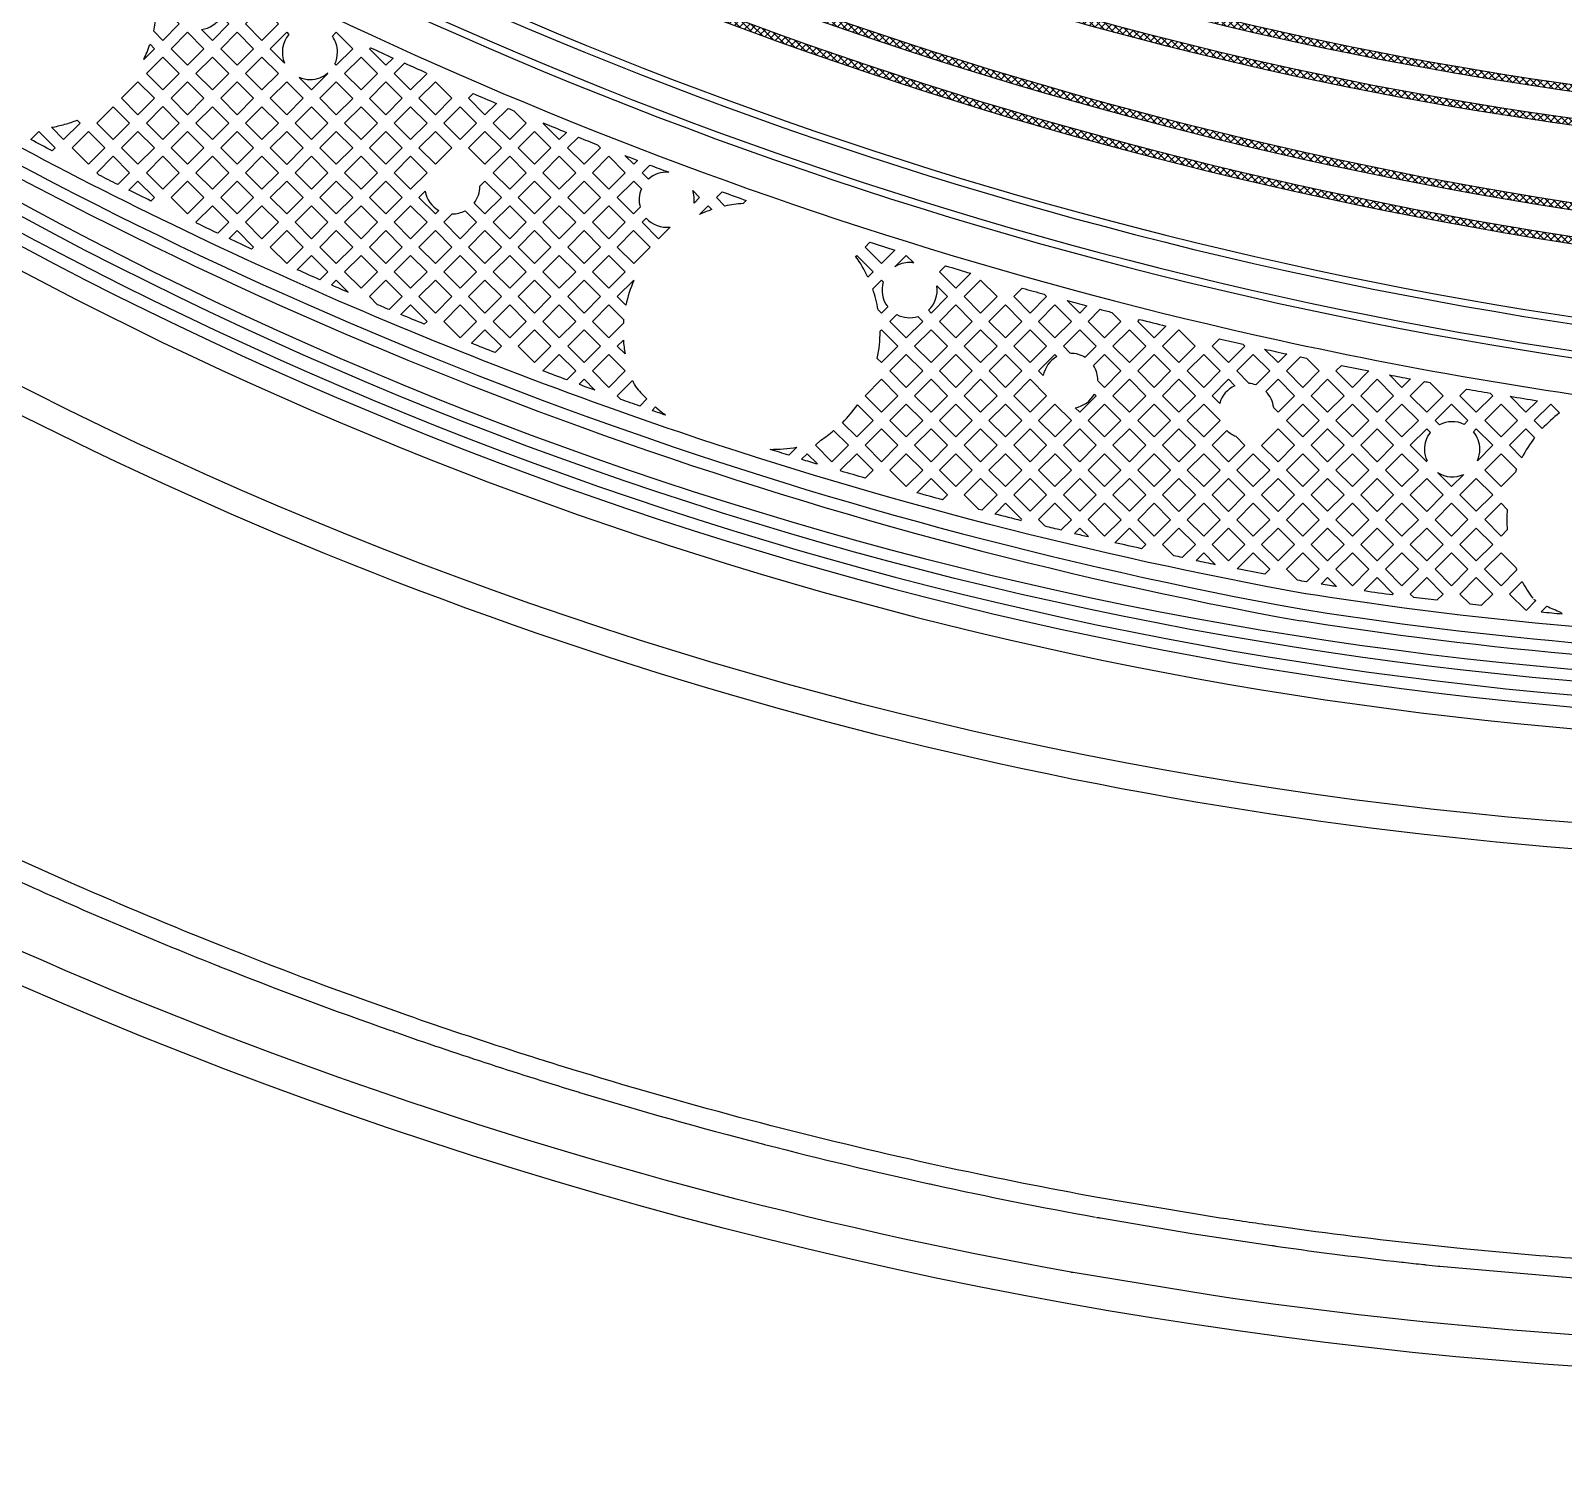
# Model space of a CAD drawing. Header units: millimetres. Extents: x 3193 to 3447, y -44 to 135.
# Drawn here: x 3311.72 to 3321.61, y 48.81 to 58.12 of the extents above; entities that cross this region are included whole.
import ezdxf

# ---------------------------------------------------------------- set-up
doc = ezdxf.new("R2010")
doc.units = ezdxf.units.MM
doc.header["$LTSCALE"] = 23.1
for name, color, linetype in [('gbr-dxf_layer0', 7, 'CONTINUOUS'), ('gbr-outline-dxf_layer1', 2, 'CONTINUOUS'), ('備註', 1, 'CONTINUOUS')]:
    doc.layers.add(name, color=color, linetype=linetype)
pattern_1 = [(135, (7962.365513, 498.26547), (0.0224506403, 0.0224506403), []), (45, (7962.365513, 498.26547), (0.0224506403, -0.0224506403), [])]

msp = doc.modelspace()

# ---------------------------------------------------------------- hatches: boundary and pattern name
at = {"layer": '備註', "linetype": 'Continuous'}
h = msp.add_hatch(dxfattribs=at)
h.set_pattern_fill('ANSI37', color=4, scale=0.01, angle=180, style=0)
h.set_pattern_definition(pattern_1)
h.paths.add_polyline_path([(3282.4447, 63.511), (3282.4447, 63.6888), (3282.9781, 63.6888), (3282.9781, 63.6766), (3283.1333, 63.6432, -0.066613), (3283.14, 63.6421), (3283.2928, 63.6491), (3306.8508, 63.6491, -0.141637), (3312.098, 62.1323), (3312.9325, 61.6054, 0.112238), (3321.8895, 58.4394), (3322.8561, 58.3263), (3330.9534, 58.3263, 0.085387), (3334.7878, 58.9859, -0.011425), (3336.8447, 59.6629, -0.07388), (3342.1508, 60.4512, -0.044039), (3344.793, 60.2221), (3358.8576, 57.7423, -0.06808), (3359.1596, 57.6453), (3359.2766, 57.6943, -0.165275), (3359.2847, 57.6949), (3359.2854, 57.6988), (3359.8108, 57.6061), (3359.7799, 57.431), (3359.2546, 57.5237), (3359.2549, 57.5253, -0.144698), (3359.2481, 57.5279), (3359.1642, 57.5929, 0.074069), (3358.8498, 57.6979), (3344.7852, 60.1778, 0.041882), (3342.2803, 60.4057, 0.075667), (3336.8579, 59.6199, 0.011425), (3334.8031, 58.9436, -0.085392), (3330.9534, 58.2813), (3322.8548, 58.2813), (3321.8843, 58.3947, -0.112238), (3312.9085, 61.5674), (3312.074, 62.0942, 0.141637), (3306.8508, 63.6041), (3283.2943, 63.6041), (3283.1611, 63.598, -0.211234), (3283.1542, 63.5904), (3282.9871, 63.5157, -0.18449), (3282.9781, 63.5152), (3282.9781, 63.511)])
h = msp.add_hatch(dxfattribs=at)
h.set_pattern_fill('ANSI37', color=4, scale=0.01, angle=180, style=0)
h.set_pattern_definition(pattern_1)
h.paths.add_polyline_path([(3282.4447, 63.3388), (3282.4447, 63.161), (3282.9781, 63.161), (3282.9781, 63.1668, 0.178466), (3282.9855, 63.1716), (3283.1056, 63.3239), (3283.2162, 63.3705, -0.099638), (3283.3066, 63.3887), (3306.8508, 63.3887, -0.141634), (3311.9589, 61.9121), (3312.7934, 61.3852, 0.112237), (3321.8592, 58.1806), (3322.8421, 58.0659), (3330.9539, 58.0659, 0.085375), (3334.8747, 58.7403, -0.005716), (3335.8941, 59.0886, -0.005714), (3336.9207, 59.4136, -0.075665), (3342.2788, 60.1904, -0.041887), (3344.748, 59.9654), (3358.8126, 57.4856, -0.08592), (3359.1045, 57.3802, -0.013248), (3359.1379, 57.3599), (3359.1577, 57.3401), (3359.1374, 57.3367, 0.505282), (3359.128, 57.3184), (3359.1912, 57.1909, 0.121534), (3359.1951, 57.1863), (3359.1939, 57.179), (3359.7192, 57.0864), (3359.7501, 57.2615), (3359.2247, 57.3541), (3359.2243, 57.3514), (3359.2121, 57.3493), (3359.1682, 57.3932, 0.054644), (3359.1644, 57.3963, 0.013244), (3359.1291, 57.418, 0.030283), (3359.1269, 57.4194, 0.085922), (3358.8204, 57.5299), (3344.7558, 60.0097, 0.044037), (3342.1514, 60.2358, 0.073888), (3336.9074, 59.4566, 0.005714), (3335.8798, 59.1313, 0.005715), (3334.8597, 58.7827, -0.085375), (3330.9539, 58.1109), (3322.8434, 58.1109), (3321.8644, 58.2253, -0.112237), (3312.8175, 61.4233), (3311.9829, 61.9502, 0.141634), (3306.8508, 63.4337), (3283.3066, 63.4337, 0.09966), (3283.1988, 63.412), (3283.0571, 63.3522), (3283.0147, 63.3501, 0.069249), (3283.0113, 63.3495), (3282.9781, 63.3356), (3282.9781, 63.3388)])
h = msp.add_hatch(dxfattribs=at)
h.set_pattern_fill('ANSI37', color=5, scale=0.01, angle=180, style=0)
h.set_pattern_definition(pattern_1)
h.paths.add_polyline_path([(3282.4447, 62.2888), (3282.4447, 62.111), (3282.9781, 62.111), (3282.9781, 62.1505), (3282.9932, 62.1598, 0.118436), (3283.0017, 62.1681), (3283.0755, 62.2447), (3283.2717, 62.2447, 0.168678), (3283.578, 62.3514, -0.032288), (3283.6376, 62.3927, -0.075294), (3284.3517, 62.685, -0.059653), (3284.5522, 62.709), (3306.8012, 62.709, -0.141633), (3311.5881, 61.3253), (3312.0897, 61.0085, 0.112619), (3322.2104, 57.4399), (3322.2104, 57.4399), (3322.8018, 57.372), (3330.9409, 57.372, 0.097428), (3335.6537, 58.2991), (3335.7886, 58.346, -0.008482), (3335.8306, 58.3574, 0.045764), (3335.8345, 58.3587), (3337.4902, 58.8621, -0.117961), (3344.5424, 59.2885), (3357.9258, 56.9291, -0.053276), (3358.004, 56.9065, -0.092314), (3358.2784, 56.7307, -0.051872), (3358.325, 56.677), (3358.427, 56.5305, 0.198369), (3358.7454, 56.3277), (3358.8538, 56.3084, 0.195787), (3358.8584, 56.3), (3358.9199, 56.2474), (3359.019, 56.1874), (3359.0115, 56.1449), (3359.5368, 56.0523), (3359.5677, 56.2274), (3359.0424, 56.32), (3359.0417, 56.3163), (3358.9845, 56.3183), (3358.9111, 56.344), (3358.7533, 56.372, -0.198537), (3358.4637, 56.5567), (3358.3619, 56.7028, 0.051995), (3358.309, 56.7637, 0.092307), (3358.0207, 56.9483, 0.053108), (3357.9336, 56.9734), (3344.5502, 59.3328, 0.117961), (3337.4771, 58.9052), (3335.7263, 58.374, 0.026897), (3335.6452, 58.344), (3335.6369, 58.3408, -0.097433), (3330.9409, 57.417), (3322.803, 57.417), (3322.2155, 57.4846, -0.112619), (3312.1137, 61.0465), (3311.6121, 61.3633, 0.141633), (3306.8012, 62.754), (3284.5522, 62.754, 0.059652), (3284.3411, 62.7287, 0.075314), (3283.6143, 62.4312, 0.032369), (3283.5499, 62.3865, -0.168476), (3283.2717, 62.2897), (3283.0741, 62.2897), (3283.0437, 62.3038, 0.095372), (3283.0391, 62.305, 0.091209), (3283.0299, 62.3049, 0.128158), (3283.0234, 62.3042), (3282.9791, 62.2891), (3282.9774, 62.2888)])
h.paths.add_polyline_path([(3282.4447, 62.461), (3282.4447, 62.6388), (3282.9781, 62.6388), (3282.9781, 62.6292), (3283.1289, 62.5092, -0.10638), (3283.1323, 62.5051), (3283.2714, 62.5051, 0.167597), (3283.4156, 62.555, -0.03254), (3283.5033, 62.6161, -0.07534), (3284.2901, 62.9382, -0.059449), (3284.5512, 62.9694, 0), (3284.5512, 62.9694), (3306.8015, 62.9694, -0.14163), (3311.7272, 61.5454), (3312.2285, 61.2288, 0.11262), (3322.24, 57.6988), (3322.8155, 57.6324), (3330.9409, 57.6324, 0.097486), (3335.5574, 58.5412), (3335.5648, 58.5439, -0.02557), (3335.6627, 58.58), (3337.4144, 59.1114, -0.117962), (3344.5876, 59.5451), (3357.9709, 57.1857, -0.053228), (3358.1022, 57.1478, -0.092222), (3358.4565, 56.9207, -0.051821), (3358.5383, 56.8264), (3358.6403, 56.6801, 0.198471), (3358.7911, 56.584), (3358.9832, 56.5501, -0.268286), (3358.9873, 56.5621), (3359.0972, 56.6575, 0), (3359.0972, 56.6575, -0.11537), (3359.1023, 56.6602), (3359.1031, 56.6647), (3359.6284, 56.5721), (3359.5975, 56.397), (3359.0722, 56.4896), (3359.0732, 56.4954, -0.065734), (3359.0702, 56.4966), (3359.0649, 56.4996), (3359.0213, 56.4982), (3358.7832, 56.5397, -0.198477), (3358.6035, 56.6543), (3358.5014, 56.8006, 0.051773), (3358.4258, 56.8878, 0.092239), (3358.0854, 57.1061, 0.053275), (3357.9631, 57.1414), (3344.5798, 59.5008, 0.117962), (3337.4275, 59.0684), (3335.676, 58.537, 0.025728), (3335.5819, 58.5023, -0.09765), (3330.9409, 57.5874), (3322.8144, 57.5874), (3322.2349, 57.6541, -0.11262), (3312.2045, 61.1908), (3311.7032, 61.5074, 0.14163), (3306.8015, 62.9244), (3284.5512, 62.9244, 0.059405), (3284.3009, 62.8946, 0.075335), (3283.5266, 62.5776, 0.032531), (3283.4437, 62.5199, -0.167981), (3283.2715, 62.4601), (3283.0817, 62.4601), (3283.076, 62.4566, -0.335125), (3283.0603, 62.4528), (3282.9781, 62.4623), (3282.9781, 62.461)])
h = msp.add_hatch(dxfattribs=at)
h.set_pattern_fill('ANSI37', color=6, scale=0.01, angle=180, style=0)
h.set_pattern_definition(pattern_1)
h.paths.add_polyline_path([(3282.4447, 61.061), (3282.4447, 61.2388), (3282.9774, 61.2388), (3282.9886, 61.2441), (3283.0881, 61.2437, 0), (3283.0881, 61.2437, -0.207116), (3283.0974, 61.2397), (3283.1195, 61.2397, 0.026582), (3283.1735, 61.2426, 0.170903), (3283.3574, 61.3307), (3283.7389, 61.7124, -0.19891), (3284.6176, 62.0763), (3306.4723, 62.0763, -0.141631), (3311.1994, 60.7098, 0.113022), (3322.7586, 56.6443), (3330.95, 56.6443, 0.09309), (3335.854, 57.5653), (3336.254, 57.721, -0.021827), (3336.3273, 57.7462), (3338.4891, 58.3767, -0.071107), (3341.6532, 58.829), (3341.8462, 58.829, -0.043463), (3343.8638, 58.6511), (3357.3902, 56.2647, -0.024944), (3357.4664, 56.2475), (3357.6469, 56.1966, -0.131203), (3358.1311, 55.9096), (3358.262, 55.7757, -0.041027), (3358.3126, 55.7144), (3358.4434, 55.5272, 0.186129), (3358.7592, 55.3146), (3358.7823, 55.3056), (3358.9346, 55.2729), (3359.3853, 55.1934), (3359.3544, 55.0183), (3358.8291, 55.1109), (3358.8366, 55.1532), (3358.8037, 55.2099), (3358.8023, 55.2116), (3358.7312, 55.2751, -0.177797), (3358.4065, 55.5015), (3358.2757, 55.6887, 0.041028), (3358.2298, 55.7443), (3358.0989, 55.8782, 0.131201), (3357.6347, 56.1533), (3357.4543, 56.2042, 0.024945), (3357.3825, 56.2204), (3343.8559, 58.6067, 0.043463), (3341.8461, 58.784), (3341.6681, 58.784, 0.07144), (3338.5017, 58.3335), (3336.34, 57.703), (3335.8703, 57.5234, -0.09309), (3330.95, 56.5993), (3322.7575, 56.5993, -0.113057), (3311.1756, 60.6716, 0.141637), (3306.4723, 62.0313), (3284.6176, 62.0313, 0.198909), (3283.7707, 61.6806), (3283.3893, 61.2989, -0.170702), (3283.1786, 61.1978), (3283.0762, 61.1947), (3282.9782, 61.1027), (3282.9781, 61.1025), (3282.9781, 61.061)])
h.paths.add_polyline_path([(3282.4447, 61.411), (3282.4447, 61.5888), (3282.9781, 61.5888), (3282.9781, 61.577, -0.221912), (3282.9879, 61.5725), (3283.0909, 61.4551), (3283.1193, 61.4551, 0.026198), (3283.1499, 61.4567, 0.171754), (3283.2049, 61.4832), (3283.5865, 61.8648, -0.19888), (3284.6174, 62.2917), (3306.4721, 62.2917, -0.141642), (3311.3144, 60.8919, 0.11291), (3322.771, 56.8597), (3330.9495, 56.8597, 0.093101), (3335.7757, 57.7662), (3336.1756, 57.9217, -0.021815), (3336.2666, 57.953), (3338.4286, 58.5837, -0.071088), (3341.6523, 59.0443), (3341.8464, 59.0443, -0.043464), (3343.9013, 58.8634), (3357.4294, 56.4768, -0.024457), (3357.5246, 56.455), (3357.7051, 56.4042, -0.131241), (3358.2852, 56.0606), (3358.4165, 55.9263, -0.040968), (3358.4894, 55.8379), (3358.62, 55.6507, 0.176416), (3358.7918, 55.5298), (3358.9095, 55.6226, -0.216327), (3358.9197, 55.6253), (3358.9207, 55.6307), (3359.446, 55.5381), (3359.4151, 55.363), (3358.8898, 55.4556), (3358.8906, 55.4599, -0.132482), (3358.8841, 55.4611), (3358.8555, 55.4747, -0.233021), (3358.583, 55.6249), (3358.4525, 55.8122, 0.040967), (3358.3842, 55.8949), (3358.2533, 56.0286, 0.131328), (3357.6929, 56.3609), (3357.5124, 56.4117, 0.024456), (3357.4215, 56.4325), (3343.8935, 58.8191, 0.043464), (3341.8464, 58.9993), (3341.6523, 58.9993, 0.071088), (3338.4412, 58.5405), (3336.2794, 57.9098, 0.021814), (3336.192, 57.8798), (3335.7921, 57.7243, -0.093101), (3330.9495, 56.8147), (3322.7697, 56.8147, -0.112944), (3311.2906, 60.8537, 0.141648), (3306.4721, 62.2467), (3284.6174, 62.2467, 0.198881), (3283.6183, 61.833), (3283.2369, 61.4515, -0.171314), (3283.1551, 61.412), (3283.0796, 61.4101), (3283.0742, 61.403, -0.28736), (3283.0616, 61.3982), (3282.9781, 61.4133), (3282.9781, 61.411)])

# ---------------------------------------------------------------- linework, layer by layer
at = {"layer": 'gbr-dxf_layer0'}
for p, q in [((3313.3584, 57.9105), (3313.2663, 58.0025)), ((3315.6102, 56.5099), (3315.5042, 56.404)), ((3315.5042, 56.404), (3315.56, 56.3482)), ((3315.5042, 56.0844), (3315.5438, 56.1241)), ((3315.5545, 56.0341), (3315.5042, 56.0844)), ((3318.3814, 56.0843), (3318.4256, 56.0401)), ((3315.5042, 55.7647), (3315.6035, 55.864)), ((3320.6194, 55.445), (3320.7254, 55.339)), ((3321.3388, 55.365), (3321.2588, 55.4449)), ((3321.3404, 54.5673), (3321.2588, 54.4858)), ((3321.2588, 54.4858), (3321.3639, 54.3808)), ((3321.3656, 54.3806), (3321.4299, 54.4448)), ((3320.0721, 54.2872), (3319.9149, 54.3121))]:
    msp.add_line(p, q, dxfattribs=at)
at = {"layer": 'gbr-dxf_layer0', "linetype": 'Continuous'}
for points in [[(3322.2349, 57.6541, -0.11262), (3312.2045, 61.1908), (3311.7034, 61.5073)], [(3311.7274, 61.5453), (3312.2285, 61.2288, 0.11262), (3322.24, 57.6988)], [(3322.7991, 57.3721), (3322.2104, 57.4399, -0.112619), (3312.0897, 61.0085)], [(3312.1137, 61.0465, 0.112619), (3322.2155, 57.4846), (3322.803, 57.417), (3330.9409, 57.417, 0.097433), (3335.6369, 58.3408)], [(3311.3146, 60.8918, 0.112908), (3322.771, 56.8597), (3330.949, 56.8597)], [(3311.1996, 60.7096, 0.11302), (3322.7586, 56.6443), (3330.9488, 56.6443)], [(3310.9263, 60.2768, 0.113281), (3322.7296, 56.1325), (3330.9475, 56.1325, 0.09736), (3336.1241, 57.1501, -0.142087), (3336.1514, 57.1601), (3338.4708, 57.8689, -0.071728), (3341.6234, 58.356)], [(3310.8112, 60.0947, 0.113389), (3322.7174, 55.9171), (3330.9475, 55.9171)], [(3310.6638, 59.8606, 0.087103), (3319.7659, 56.1243, 0.026027), (3322.6866, 55.642)], [(3283.5469, 58.8623, -0.068819), (3283.7094, 58.9415), (3283.8293, 58.9805, -0.075403), (3283.8536, 58.9842), (3306.9049, 58.9842, -0.034266), (3306.9582, 58.9805), (3307.3486, 58.9267, -0.096807), (3309.425, 57.8831), (3310.1998, 57.4065, 0.127689), (3322.7622, 53.5457), (3322.7707, 53.5457, -0.055467), (3322.7762, 53.5451, 0.010906), (3323.9163, 53.5202), (3329.3951, 53.5202, 0.010952), (3330.5308, 53.5451, -0.055702), (3330.5364, 53.5457), (3330.5449, 53.5457, 0.090213), (3339.5979, 55.6109, -0.101418), (3341.8475, 56.0721)], [(3357.389, 52.7545), (3352.1989, 53.6696), (3351.9316, 53.7738), (3342.7537, 55.392, 0.143732), (3339.6768, 55.0488, -0.100607), (3329.2515, 52.9297), (3323.7512, 52.9297, -0.15063), (3308.7167, 57.5645, 0.128354), (3306.1104, 58.5206, -0.064739), (3306.1038, 58.5209, -0.058104), (3306.098, 58.5218, 0.023513), (3305.582, 58.5461), (3285.4327, 58.5464), (3284.6859, 58.5142)], [(3306.0225, 58.384), (3306.0981, 58.3557, -0.12627), (3308.5891, 57.4511), (3309.1999, 57.0457, 0.002981), (3309.4696, 56.8743), (3309.9158, 56.6003, 0.013182), (3311.1488, 55.9032), (3311.6704, 55.6336), (3312.1223, 55.4112, 0.097311), (3322.1516, 52.8117), (3322.6692, 52.7862, -0.055033), (3322.6747, 52.7856, 0.010023), (3323.7514, 52.764), (3329.2516, 52.764, 0.010023), (3330.3282, 52.7856, -0.055026), (3330.3338, 52.7862), (3330.3431, 52.7862, 0.000637), (3330.4073, 52.7889, -0.055256), (3330.4128, 52.7895), (3330.4214, 52.7895, 0.003901), (3330.8395, 52.811, -0.059518), (3330.8455, 52.8117)], [(3329.391, 53.8306), (3323.8606, 53.8306, -0.140029), (3310.3237, 57.6976), (3309.752, 58.0533)], [(3309.7922, 58.118), (3310.3639, 57.7623, 0.140029), (3323.8606, 53.9068), (3329.391, 53.9068)], [(3313.2663, 58.0025), (3313.3722, 58.1084), (3313.3861, 58.0945, 0.282666), (3313.3584, 57.9105)], [(3313.9058, 58.0024), (3313.9126, 58.0093, 0.001417), (3314.0581, 57.9427)], [(3313.6367, 57.844, -0.176964), (3313.5221, 57.8021, -0.100729), (3313.4526, 57.8163)], [(3314.2745, 57.8455, -0.001381), (3314.1323, 57.9091), (3314.0657, 57.8425)], [(3310.9488, 57.6382, 0.084449), (3319.927, 54.3873), (3320.084, 54.3625, 0.03745), (3323.9667, 54.0713)], [(3319.9435, 54.4878, -0.03679), (3315.9069, 55.5293, -0.047484), (3311.0004, 57.7261)], [(3314.545, 57.6828), (3314.5759, 57.7137, 0.001431), (3314.7244, 57.6502)], [(3315.6641, 57.2032), (3315.7135, 57.2527, 0.001169), (3315.8363, 57.2063)], [(3315.8363, 57.2063, 0.202349), (3315.7053, 57.162), (3315.6641, 57.2032)], [(3315.9998, 57.0074, 0.030583), (3316.0011, 57.029, 0.084966), (3315.991, 57.0881)], [(3316.1435, 57.0433), (3316.1801, 57.0798, 0.001467), (3316.3361, 57.0241)], [(3316.3361, 57.0241), (3316.3158, 57.0038, 0.03557), (3316.1992, 56.9877), (3316.1435, 57.0433)], [(3315.664, 56.8835), (3315.6908, 56.9104, 0.245449), (3315.8449, 56.8525)], [(3317.1028, 56.7237), (3317.1339, 56.7548, 0.001492), (3317.2946, 56.7037)], [(3317.4167, 56.6215, 0.038107), (3317.3897, 56.6236, 0.142061), (3317.2946, 56.596)], [(3317.5822, 56.5638), (3317.6215, 56.6031, 0.001506), (3317.7846, 56.5544)], [(3318.8609, 56.2441), (3318.8733, 56.2565, 0.001547), (3319.0431, 56.2142)], [(3318.4268, 56.0401, -0.141776), (3318.5218, 56.0127), (3318.5934, 56.0843), (3318.4874, 56.1903), (3318.3814, 56.0843)], [(3319.6792, 56.0654, 0.000667), (3319.7496, 56.0499, 0.000684), (3319.8221, 56.0341)], [(3320.14, 55.9244), (3320.1755, 55.96, 0.001587), (3320.3515, 55.9246)], [(3315.6035, 55.864, 0.013167), (3315.621, 55.8242, 0.024235), (3315.6953, 55.7437), (3315.6499, 55.6983, -0.001167), (3315.5274, 55.7415), (3315.5042, 55.7647)], [(3315.7298, 55.6705), (3315.7514, 55.6921, 0.018177), (3315.8156, 55.6409)], [(3320.7295, 55.3431, -0.111299), (3320.7123, 55.4194, -0.164683), (3320.7489, 55.5274), (3320.7253, 55.5509), (3320.6194, 55.445)], [(3321.052, 55.3458, 0.107054), (3321.0679, 55.4194, 0.174821), (3321.027, 55.5328)], [(3321.2588, 55.4449), (3321.3648, 55.5509), (3321.4213, 55.4944, 0.044613), (3321.3388, 55.365)], [(3316.6627, 55.4325), (3316.6113, 55.3811, -0.001141), (3316.4901, 55.419)], [(3324.5754, 49.6368), (3323.7512, 49.6368, -0.037066), (3319.3221, 49.9656), (3318.445, 50.1099, -0.066754), (3318.4383, 50.1108, -0.064721), (3318.4319, 50.1122, -0.084374), (3308.9776, 53.5273, -0.000313), (3308.955, 53.5401, -0.058015), (3308.9497, 53.5427, -0.056518), (3308.945, 53.5458, -0.010789), (3307.8335, 54.2087, -0.000308), (3307.8123, 54.222, -0.054309), (3307.8075, 54.2246, -0.05371), (3307.8031, 54.2278, -0.009533), (3306.8465, 54.854, 0.096225), (3306.0791, 55.1963, -0.060789), (3306.073, 55.1973, -0.060727), (3306.0671, 55.199), (3305.875, 55.2336, 0.033416), (3305.5816, 55.2532), (3300.1419, 55.2536)], [(3320.1442, 54.5336, -0.000397), (3320.1112, 54.5385), (3320.0434, 54.5492)], [(3324.0324, 54.1732, -0.000669), (3323.967, 54.1732, -0.037446), (3320.1, 54.4632)], [(3321.4637, 54.3708), (3321.5008, 54.408, 0.015698), (3321.5875, 54.3692), (3321.5986, 54.3581)], [(3324.0329, 53.9952, -0.000672), (3323.9667, 53.9951, -0.03745), (3320.0727, 54.2872)], [(3310.6092, 53.1277), (3310.886, 52.9908, 0.006492), (3311.5819, 52.6625, -0.049044), (3311.6135, 52.6481, 0.01195), (3312.9166, 52.093, -0.040438), (3312.9432, 52.0825, 0.009922), (3314.0447, 51.6704, -0.046598), (3314.0759, 51.6594, 0.010228), (3315.2279, 51.282, -0.047986), (3315.2605, 51.2721, 0.010282), (3316.4335, 50.9418, -0.041066), (3316.4617, 50.9345, 0.009148), (3317.5163, 50.6824, -0.04044), (3317.5443, 50.6763)], [(3321.7759, 50.1937, -0.002748), (3321.4533, 50.2185), (3320.9594, 50.2635, -0.008098), (3320.0101, 50.3736), (3319.7266, 50.4124, -0.002861), (3319.3933, 50.4617), (3318.6017, 50.5945, -0.008237), (3317.6482, 50.784), (3317.5309, 50.8097, -0.019212), (3315.3372, 51.3821), (3315.2505, 51.4084, -0.003496), (3314.8573, 51.5316, -0.006342), (3314.1478, 51.7694), (3314.0687, 51.7972, -0.009518), (3313.0166, 52.1907), (3312.952, 52.2164, -0.008708), (3312.0041, 52.6135), (3311.626, 52.7828, -0.004784)], [(3317.5481, 50.6755, -0.052457), (3317.5506, 50.6748, 0.008935), (3318.5891, 50.4672)], [(3318.5958, 50.466, -0.03565), (3318.6207, 50.4618), (3319.2105, 50.3612), (3319.7266, 50.284, -0.035515), (3319.7515, 50.2802), (3319.7655, 50.2781, 0.006788), (3320.5636, 50.1773, -0.060613), (3320.5697, 50.1769, -0.054998), (3320.5752, 50.176, 0.001121), (3320.7051, 50.1617, -0.085237), (3320.7136, 50.1609, -0.079364), (3320.7216, 50.1599, 0.000684), (3320.7984, 50.1518, -0.062057), (3320.8047, 50.1515, -0.057425), (3320.8104, 50.1505), (3321.872, 50.0592)]]:
    msp.add_lwpolyline(points, format="xyb", dxfattribs=at)
for points in [[(3312.5144, 58.115, 0.035186), (3312.5312, 58.2265), (3312.573, 58.2683), (3312.679, 58.1623), (3312.5731, 58.0564)], [(3312.8227, 58.1264, 0.226166), (3312.9503, 58.2108), (3312.9987, 58.1624), (3312.8927, 58.0564)], [(3313.6668, 58.0832), (3313.692, 58.1084), (3313.798, 58.0024), (3313.692, 57.8964), (3313.6834, 57.9051, 0.10907), (3313.6999, 57.9799, 0.156241)], [(3311.8548, 57.4959, 0.028027), (3311.9409, 57.5156, 0.026239), (3312.0209, 57.5418), (3312.0397, 57.523), (3311.9337, 57.417)], [(3314.7049, 57.5229), (3314.8002, 57.6182, 0.000412), (3314.8369, 57.6028), (3314.9169, 57.5229), (3314.8109, 57.4169)], [(3311.7217, 57.417), (3311.7738, 57.4691), (3311.8798, 57.3631), (3311.8605, 57.3438, -0.001403)], [(3315.1844, 57.3631), (3315.2535, 57.4322, 0.001174), (3315.376, 57.3835), (3315.3964, 57.3631), (3315.2904, 57.2571)], [(3312.1473, 57.2033), (3312.2534, 57.3093), (3312.3594, 57.2033), (3312.2829, 57.1269, -0.001203), (3312.1633, 57.1874)], [(3312.3547, 57.0909), (3312.4132, 57.1495), (3312.5193, 57.0434), (3312.4964, 57.0206, -0.001414)], [(3314.5814, 57.0071, 0.165727), (3314.6181, 57.1158), (3314.6511, 57.1493), (3314.757, 57.0434), (3314.6511, 56.9375)], [(3315.5042, 57.0433), (3315.6102, 57.1493), (3315.6601, 57.0994, 0.173689), (3315.6525, 56.9798), (3315.6101, 56.9374)], [(3314.2254, 57.0434), (3314.2654, 57.0834, 0.224412), (3314.3539, 56.9599), (3314.3315, 56.9374)], [(3312.7868, 56.8837), (3312.8927, 56.9895), (3312.9988, 56.8834), (3312.928, 56.8126, -0.001324), (3312.7944, 56.8761)], [(3314.3853, 56.8835), (3314.4398, 56.9375, 0.122125), (3314.5229, 56.9579), (3314.5972, 56.8836), (3314.4912, 56.7777)], [(3313.0013, 56.7782), (3313.0527, 56.8295), (3313.1586, 56.7237), (3313.1459, 56.711, -0.001425)], [(3313.4398, 56.5775), (3313.5321, 56.6699), (3313.6381, 56.5639), (3313.5866, 56.5124, -0.001435)], [(3313.9058, 56.404), (3314.0118, 56.51), (3314.1177, 56.4041), (3314.0336, 56.32, -0.000757), (3313.9578, 56.352)], [(3317.1519, 56.4532), (3317.2087, 56.51), (3317.22, 56.4987, 0.243253), (3317.2484, 56.3379), (3317.2086, 56.2981), (3317.1869, 56.3198, 0.041709)], [(3318.0617, 56.404), (3318.1164, 56.4587, 0.001312), (3318.2588, 56.419), (3318.2738, 56.404), (3318.1677, 56.298)], [(3314.1095, 56.2882), (3314.1715, 56.3502), (3314.2776, 56.2442), (3314.2595, 56.2262, -0.00145)], [(3315.3444, 56.2442), (3315.4503, 56.3501), (3315.5458, 56.2547, 0.006992), (3315.5439, 56.2319), (3315.4503, 56.1383)], [(3317.2625, 56.2442), (3317.3068, 56.2885, 0.199445), (3317.4427, 56.276), (3317.4745, 56.2443), (3317.3685, 56.1383)], [(3318.5413, 56.2442), (3318.619, 56.322, 0.000722), (3318.6952, 56.3021), (3318.7532, 56.2441), (3318.6473, 56.1382)], [(3314.5642, 56.1033), (3314.6511, 56.1902), (3314.757, 56.0843), (3314.7162, 56.0435, -0.001459)], [(3317.1814, 56.0056, 0.053341), (3317.1993, 56.1809), (3317.2086, 56.1903), (3317.3146, 56.0844), (3317.2086, 55.9784)], [(3319.3405, 56.0843), (3319.3878, 56.1317, 0.001386), (3319.5402, 56.0966), (3319.5525, 56.0843), (3319.4465, 55.9783)], [(3315.0253, 55.9251), (3315.1307, 56.0305), (3315.2366, 55.9246), (3315.1795, 55.8676, -0.00147)], [(3318.2215, 55.9245), (3318.3275, 56.0305), (3318.3403, 56.0177, 0.224333), (3318.2519, 55.8942)], [(3319.5004, 55.9244), (3319.6064, 56.0305), (3319.7124, 55.9244), (3319.6226, 55.8346, 0.061411), (3319.5803, 55.8445)], [(3319.8202, 55.9244), (3319.9108, 56.0151, 0.000412), (3319.9498, 56.0068), (3320.0322, 55.9244), (3319.9262, 55.8184)], [(3319.3405, 55.7646), (3319.4465, 55.8706), (3319.4875, 55.8296, 0.221781), (3319.3898, 55.7153)], [(3319.6881, 55.7923), (3319.7663, 55.8706), (3319.8723, 55.7645), (3319.7663, 55.6585), (3319.738, 55.6869, 0.168741)], [(3320.6194, 55.7646), (3320.7113, 55.8565, 0.000379), (3320.7458, 55.8502), (3320.8313, 55.7647), (3320.7253, 55.6587)], [(3318.4587, 55.6874, 0.224301), (3318.5821, 55.7758), (3318.5934, 55.7645), (3318.4875, 55.6586)], [(3320.939, 55.7647), (3320.9825, 55.8081, 0.001358), (3321.1334, 55.7823), (3321.1511, 55.7647), (3321.0451, 55.6587)], [(3316.9565, 55.591, 0.045533), (3317.0529, 55.7067), (3317.1548, 55.6048), (3317.0487, 55.4988)], [(3320.7792, 55.6048), (3320.8852, 55.7108), (3320.9912, 55.6048), (3320.9664, 55.58, 0.236217), (3320.8073, 55.5767)], [(3321.4187, 55.6048), (3321.5246, 55.7107), (3321.5816, 55.6537, 0.043554), (3321.4707, 55.5528)], [(3316.783, 55.445), (3316.8166, 55.4786, 0.031257), (3316.9001, 55.5396), (3316.9949, 55.4449), (3316.889, 55.339)], [(3319.3406, 55.4449), (3319.4366, 55.5409, 0.098108), (3319.4944, 55.503), (3319.5526, 55.4448), (3319.4466, 55.3389)], [(3316.9429, 55.2851), (3317.0487, 55.391), (3317.1546, 55.2851), (3317.103, 55.2335, -0.001429), (3316.9495, 55.2785)], [(3321.099, 55.285), (3321.2049, 55.391), (3321.3048, 55.2912, 0.006295), (3321.297, 55.2713), (3321.2049, 55.1792)], [(3317.436, 55.139), (3317.5283, 55.2312), (3317.6343, 55.1252), (3317.6024, 55.0934, -0.001539)], [(3318.2216, 54.9655), (3318.3276, 55.0715), (3318.4336, 54.9654), (3318.3662, 54.898, -0.000951), (3318.2643, 54.9228)], [(3321.0989, 54.9655), (3321.2049, 55.0714), (3321.2442, 55.0321, 0.038595), (3321.2445, 54.8992), (3321.2049, 54.8595)], [(3318.7126, 54.8169), (3318.8073, 54.9116), (3318.9133, 54.8056), (3318.8858, 54.778, -0.001582)], [(3319.0211, 54.8056), (3319.127, 54.9114), (3319.2328, 54.8056), (3319.1485, 54.7212, -0.000539), (3319.0938, 54.7328)], [(3319.5035, 54.6487), (3319.6064, 54.7516), (3319.7123, 54.6457), (3319.6808, 54.6142, -0.00161)], [(3319.82, 54.6457), (3319.9261, 54.7517), (3320.0321, 54.6457), (3319.9504, 54.564, -0.000576), (3319.8909, 54.5748)], [(3321.0988, 54.6458), (3321.2049, 54.7518), (3321.2998, 54.6569, 0.005136), (3321.3061, 54.6409), (3321.2049, 54.5397)], [(3320.6194, 54.4859), (3320.7253, 54.5918), (3320.8312, 54.4859), (3320.7905, 54.4453, -0.001473), (3320.6411, 54.4642)], [(3320.9389, 54.4859), (3321.0449, 54.5919), (3321.1511, 54.4858), (3321.0767, 54.4114, -0.000731), (3321.0052, 54.4196)]]:
    msp.add_lwpolyline(points, format="xyb", close=True, dxfattribs=at)
for points in [[(3313.1064, 58.1624), (3313.2123, 58.2683), (3313.3184, 58.1623), (3313.2125, 58.0564)], [(3312.627, 58.0025), (3312.7329, 58.1084), (3312.8388, 58.0025), (3312.7328, 57.8966)], [(3312.9466, 58.0025), (3313.0526, 58.1086), (3313.1586, 58.0025), (3313.0526, 57.8965)], [(3312.4671, 57.8426), (3312.5731, 57.9486), (3312.679, 57.8427), (3312.573, 57.7367)], [(3312.7867, 57.8427), (3312.8927, 57.9487), (3312.9987, 57.8426), (3312.8927, 57.7367)], [(3313.1064, 57.8426), (3313.2125, 57.9487), (3313.3185, 57.8426), (3313.2125, 57.7366)], [(3313.7459, 57.8426), (3313.8519, 57.9485), (3313.9579, 57.8425), (3313.8519, 57.7365)], [(3312.3072, 57.6828), (3312.4132, 57.7887), (3312.5191, 57.6828), (3312.4131, 57.5769)], [(3312.6268, 57.6828), (3312.7328, 57.7888), (3312.8389, 57.6828), (3312.7329, 57.5768)], [(3312.9466, 57.6828), (3313.0526, 57.7888), (3313.1586, 57.6828), (3313.0526, 57.5768)], [(3313.2663, 57.6828), (3313.3724, 57.7888), (3313.4783, 57.6828), (3313.3723, 57.5768)], [(3313.5861, 57.6828), (3313.692, 57.7887), (3313.7981, 57.6827), (3313.6921, 57.5767)], [(3313.9058, 57.6827), (3314.0118, 57.7886), (3314.1177, 57.6828), (3314.0117, 57.5768)], [(3314.2254, 57.6828), (3314.3313, 57.7886), (3314.4372, 57.6828), (3314.3313, 57.5769)], [(3312.1475, 57.523), (3312.2534, 57.6289), (3312.3592, 57.523), (3312.2534, 57.4171)], [(3312.467, 57.523), (3312.573, 57.629), (3312.679, 57.5229), (3312.573, 57.417)], [(3312.7867, 57.523), (3312.8927, 57.6289), (3312.9988, 57.5229), (3312.8928, 57.4169)], [(3313.1065, 57.5229), (3313.2125, 57.6289), (3313.3184, 57.5229), (3313.2125, 57.417)], [(3313.4262, 57.5229), (3313.5322, 57.6289), (3313.6383, 57.5229), (3313.5322, 57.4169)], [(3313.746, 57.5229), (3313.8519, 57.6288), (3313.9578, 57.5229), (3313.8519, 57.417)], [(3314.0656, 57.5229), (3314.1716, 57.6289), (3314.2774, 57.523), (3314.1715, 57.417)], [(3314.3852, 57.523), (3314.4911, 57.6289), (3314.5971, 57.5229), (3314.4912, 57.417)], [(3311.9876, 57.3631), (3312.0936, 57.4691), (3312.1995, 57.3632), (3312.0935, 57.2572)], [(3312.3072, 57.3632), (3312.4131, 57.4691), (3312.5191, 57.3631), (3312.4132, 57.2572)], [(3312.6269, 57.3631), (3312.7329, 57.4691), (3312.8389, 57.3631), (3312.7329, 57.2571)], [(3312.9466, 57.3631), (3313.0526, 57.4691), (3313.1586, 57.3631), (3313.0526, 57.2571)], [(3313.2663, 57.3631), (3313.3723, 57.469), (3313.4784, 57.363), (3313.3724, 57.257)], [(3313.5861, 57.363), (3313.6921, 57.469), (3313.798, 57.3631), (3313.692, 57.2571)], [(3313.9058, 57.3631), (3314.0117, 57.469), (3314.1176, 57.3631), (3314.0117, 57.2572)], [(3314.2254, 57.3631), (3314.3313, 57.4691), (3314.4373, 57.3631), (3314.3314, 57.2571)], [(3314.5451, 57.3631), (3314.651, 57.469), (3314.757, 57.363), (3314.6511, 57.2571)], [(3314.8648, 57.363), (3314.9708, 57.469), (3315.0767, 57.3631), (3314.9707, 57.2571)], [(3312.4671, 57.2033), (3312.573, 57.3092), (3312.679, 57.2032), (3312.5731, 57.0973)], [(3312.7868, 57.2032), (3312.8928, 57.3092), (3312.9987, 57.2033), (3312.8927, 57.0973)], [(3313.1065, 57.2033), (3313.2125, 57.3092), (3313.3186, 57.2032), (3313.2126, 57.0972)], [(3313.4263, 57.2032), (3313.5322, 57.3091), (3313.6381, 57.2032), (3313.5322, 57.0973)], [(3313.7459, 57.2032), (3313.8519, 57.3092), (3313.9578, 57.2033), (3313.8518, 57.0973)], [(3314.0655, 57.2033), (3314.1715, 57.3093), (3314.2775, 57.2033), (3314.1716, 57.0973)], [(3314.705, 57.2032), (3314.8109, 57.3091), (3314.9168, 57.2032), (3314.8109, 57.0973)], [(3315.0246, 57.2032), (3315.1305, 57.3092), (3315.2366, 57.2032), (3315.1306, 57.0972)], [(3315.3443, 57.2032), (3315.4503, 57.3092), (3315.5563, 57.2032), (3315.4503, 57.0972)], [(3312.627, 57.0434), (3312.7329, 57.1493), (3312.8388, 57.0434), (3312.7329, 56.9375)], [(3312.9466, 57.0434), (3313.0526, 57.1494), (3313.1587, 57.0433), (3313.0527, 56.9373)], [(3313.2664, 57.0433), (3313.3724, 57.1493), (3313.4783, 57.0434), (3313.3723, 56.9374)], [(3313.5861, 57.0434), (3313.692, 57.1493), (3313.7979, 57.0434), (3313.692, 56.9375)], [(3313.9057, 57.0434), (3314.0117, 57.1495), (3314.1177, 57.0434), (3314.0117, 56.9374)], [(3314.8648, 57.0434), (3314.9707, 57.1494), (3315.0767, 57.0433), (3314.9708, 56.9374)], [(3315.1845, 57.0434), (3315.2904, 57.1493), (3315.3964, 57.0433), (3315.2905, 56.9373)], [(3313.1066, 56.8834), (3313.2126, 56.9894), (3313.3184, 56.8835), (3313.2125, 56.7775)], [(3313.4262, 56.8835), (3313.5322, 56.9895), (3313.6381, 56.8836), (3313.5321, 56.7776)], [(3313.7459, 56.8836), (3313.8518, 56.9896), (3313.9578, 56.8835), (3313.8519, 56.7776)], [(3314.0655, 56.8835), (3314.1716, 56.9896), (3314.2776, 56.8835), (3314.1716, 56.7775)], [(3314.7049, 56.8836), (3314.8109, 56.9896), (3314.9169, 56.8835), (3314.811, 56.7776)], [(3315.0247, 56.8835), (3315.1306, 56.9895), (3315.2366, 56.8835), (3315.1307, 56.7775)], [(3315.3444, 56.8835), (3315.4503, 56.9894), (3315.5562, 56.8835), (3315.4503, 56.7776)], [(3313.2663, 56.7237), (3313.3723, 56.8296), (3313.4782, 56.7238), (3313.3722, 56.6178)], [(3313.586, 56.7238), (3313.692, 56.8298), (3313.798, 56.7238), (3313.692, 56.6178)], [(3313.9058, 56.7238), (3314.0117, 56.8297), (3314.1177, 56.7237), (3314.0118, 56.6177)], [(3314.2254, 56.7237), (3314.3315, 56.8297), (3314.4373, 56.7238), (3314.3313, 56.6178)], [(3314.5451, 56.7238), (3314.6511, 56.8297), (3314.7571, 56.7237), (3314.6511, 56.6178)], [(3314.8648, 56.7237), (3314.9708, 56.8297), (3315.0768, 56.7237), (3314.9709, 56.6177)], [(3315.1845, 56.7237), (3315.2905, 56.8296), (3315.3964, 56.7237), (3315.2904, 56.6178)], [(3315.5041, 56.7237), (3315.6101, 56.8297), (3315.7161, 56.7237), (3315.6102, 56.6177)], [(3313.7459, 56.5639), (3313.8519, 56.6699), (3313.9579, 56.5639), (3313.8519, 56.4579)], [(3314.0657, 56.5639), (3314.1716, 56.6698), (3314.2774, 56.5639), (3314.1715, 56.458)], [(3314.3852, 56.5639), (3314.4912, 56.6699), (3314.5972, 56.5639), (3314.4912, 56.4579)], [(3314.705, 56.5639), (3314.811, 56.6698), (3314.917, 56.5638), (3314.811, 56.4579)], [(3315.0247, 56.5638), (3315.1307, 56.6698), (3315.2366, 56.5639), (3315.1306, 56.458)], [(3315.3443, 56.5639), (3315.4503, 56.6698), (3315.5563, 56.5638), (3315.4503, 56.4579)], [(3314.2254, 56.4041), (3314.3313, 56.51), (3314.4373, 56.404), (3314.3314, 56.2981)], [(3314.5451, 56.404), (3314.6511, 56.51), (3314.7571, 56.404), (3314.6511, 56.298)], [(3314.8649, 56.404), (3314.9709, 56.51), (3315.0767, 56.4041), (3314.9708, 56.2981)], [(3315.1845, 56.4041), (3315.2904, 56.51), (3315.3964, 56.404), (3315.2905, 56.2981)], [(3317.742, 56.404), (3317.848, 56.51), (3317.954, 56.404), (3317.848, 56.298)], [(3314.3853, 56.2442), (3314.4912, 56.3501), (3314.5972, 56.2441), (3314.4913, 56.1382)], [(3314.705, 56.2441), (3314.811, 56.3501), (3314.9169, 56.2442), (3314.8109, 56.1382)], [(3315.0247, 56.2442), (3315.1306, 56.3502), (3315.2366, 56.2442), (3315.1307, 56.1382)], [(3317.5822, 56.2443), (3317.6881, 56.3501), (3317.7941, 56.2441), (3317.6882, 56.1383)], [(3317.9019, 56.2441), (3318.0079, 56.3501), (3318.1138, 56.2441), (3318.0079, 56.1382)], [(3318.2216, 56.2441), (3318.3276, 56.3501), (3318.4335, 56.2442), (3318.3275, 56.1382)], [(3314.8648, 56.0843), (3314.9708, 56.1903), (3315.0768, 56.0843), (3314.9708, 55.9783)], [(3315.1845, 56.0843), (3315.2905, 56.1903), (3315.3964, 56.0844), (3315.2904, 55.9784)], [(3317.4223, 56.0844), (3317.5283, 56.1904), (3317.6344, 56.0844), (3317.5284, 55.9784)], [(3317.7421, 56.0844), (3317.848, 56.1902), (3317.954, 56.0843), (3317.8481, 55.9784)], [(3318.0617, 56.0843), (3318.1677, 56.1902), (3318.2736, 56.0843), (3318.1677, 55.9784)], [(3318.7012, 56.0843), (3318.8071, 56.1902), (3318.9131, 56.0842), (3318.8072, 55.9783)], [(3319.0209, 56.0842), (3319.1268, 56.1902), (3319.2327, 56.0843), (3319.1267, 55.9783)], [(3315.3443, 55.9246), (3315.4503, 56.0306), (3315.5563, 55.9245), (3315.4503, 55.8185)], [(3317.2625, 55.9245), (3317.3685, 56.0305), (3317.4745, 55.9245), (3317.3685, 55.8185)], [(3317.5822, 55.9245), (3317.6882, 56.0305), (3317.7942, 55.9245), (3317.6882, 55.8186)], [(3317.902, 55.9245), (3318.0079, 56.0304), (3318.1138, 55.9245), (3318.0079, 55.8186)], [(3318.8611, 55.9244), (3318.967, 56.0303), (3319.0729, 55.9245), (3318.967, 55.8186)], [(3319.1806, 55.9245), (3319.2866, 56.0305), (3319.3926, 55.9244), (3319.2866, 55.8185)], [(3317.1026, 55.7647), (3317.2086, 55.8706), (3317.3146, 55.7646), (3317.2086, 55.6587)], [(3317.4224, 55.7646), (3317.5284, 55.8706), (3317.6343, 55.7647), (3317.5283, 55.6587)], [(3317.7421, 55.7647), (3317.8481, 55.8707), (3317.954, 55.7647), (3317.848, 55.6587)], [(3318.0618, 55.7647), (3318.1677, 55.8706), (3318.2737, 55.7646), (3318.1678, 55.6587)], [(3318.7012, 55.7645), (3318.8072, 55.8706), (3318.9131, 55.7647), (3318.8071, 55.6587)], [(3319.0208, 55.7647), (3319.1267, 55.8706), (3319.2328, 55.7646), (3319.1268, 55.6587)], [(3319.9801, 55.7645), (3320.0861, 55.8706), (3320.192, 55.7647), (3320.086, 55.6587)], [(3320.2997, 55.7647), (3320.4056, 55.8706), (3320.5116, 55.7646), (3320.4057, 55.6587)], [(3317.2625, 55.6048), (3317.3685, 55.7107), (3317.4744, 55.6048), (3317.3684, 55.4989)], [(3317.5822, 55.6048), (3317.6882, 55.7108), (3317.7942, 55.6049), (3317.6882, 55.4989)], [(3317.9019, 55.6049), (3318.0079, 55.7109), (3318.1139, 55.6049), (3318.0079, 55.4989)], [(3318.2217, 55.6049), (3318.3276, 55.7107), (3318.4336, 55.6047), (3318.3277, 55.4989)], [(3318.5414, 55.6047), (3318.6473, 55.7107), (3318.7532, 55.6048), (3318.6472, 55.4988)], [(3318.8609, 55.6048), (3318.967, 55.7108), (3319.073, 55.6048), (3318.967, 55.4988)], [(3319.1807, 55.6048), (3319.2867, 55.7107), (3319.3927, 55.6047), (3319.2867, 55.4988)], [(3319.8202, 55.6047), (3319.9262, 55.7107), (3320.0321, 55.6048), (3319.9261, 55.4988)], [(3320.1398, 55.6048), (3320.2458, 55.7108), (3320.3519, 55.6048), (3320.2458, 55.4988)], [(3320.4596, 55.6048), (3320.5655, 55.7107), (3320.6714, 55.6048), (3320.5655, 55.4989)], [(3321.0989, 55.6048), (3321.2049, 55.7108), (3321.311, 55.6048), (3321.2049, 55.4988)], [(3317.1026, 55.4449), (3317.2086, 55.5509), (3317.3145, 55.445), (3317.2085, 55.339)], [(3317.4223, 55.445), (3317.5283, 55.5509), (3317.6343, 55.445), (3317.5283, 55.339)], [(3317.742, 55.445), (3317.848, 55.551), (3317.9541, 55.445), (3317.8481, 55.339)], [(3318.0618, 55.445), (3318.1678, 55.551), (3318.2738, 55.445), (3318.1678, 55.339)], [(3318.3816, 55.445), (3318.4875, 55.5508), (3318.5934, 55.445), (3318.4875, 55.3391)], [(3318.7011, 55.445), (3318.8071, 55.5509), (3318.9131, 55.4449), (3318.8071, 55.339)], [(3319.0208, 55.4449), (3319.1268, 55.5509), (3319.2329, 55.4449), (3319.1268, 55.3389)], [(3319.6603, 55.4448), (3319.7663, 55.5508), (3319.8722, 55.4449), (3319.7662, 55.3389)], [(3319.9799, 55.4449), (3320.086, 55.5509), (3320.192, 55.4449), (3320.086, 55.3389)], [(3320.2997, 55.4449), (3320.4057, 55.5509), (3320.5116, 55.445), (3320.4056, 55.339)], [(3317.2624, 55.2851), (3317.3684, 55.3911), (3317.4744, 55.2851), (3317.3684, 55.1791)], [(3317.5822, 55.2851), (3317.6882, 55.3911), (3317.7942, 55.2851), (3317.6882, 55.1791)], [(3317.9019, 55.2851), (3318.0079, 55.3911), (3318.114, 55.2851), (3318.008, 55.1791)], [(3318.2217, 55.2851), (3318.3277, 55.3911), (3318.4336, 55.2852), (3318.3276, 55.1792)], [(3318.5414, 55.2852), (3318.6472, 55.3911), (3318.7533, 55.2851), (3318.6474, 55.1792)], [(3318.861, 55.2851), (3318.967, 55.391), (3319.073, 55.285), (3318.9671, 55.1791)], [(3319.1807, 55.285), (3319.2867, 55.391), (3319.3928, 55.285), (3319.2867, 55.179)], [(3319.5005, 55.285), (3319.6065, 55.3909), (3319.7124, 55.2851), (3319.6064, 55.1791)], [(3319.8201, 55.2851), (3319.9261, 55.391), (3320.0321, 55.285), (3319.9261, 55.1791)], [(3320.1398, 55.285), (3320.2458, 55.391), (3320.3517, 55.2851), (3320.2457, 55.1791)], [(3320.4595, 55.2851), (3320.5655, 55.3911), (3320.6715, 55.2851), (3320.5655, 55.1791)], [(3317.7421, 55.1252), (3317.8481, 55.2312), (3317.9541, 55.1252), (3317.8551, 55.0262), (3317.8361, 55.0312)], [(3318.0618, 55.1252), (3318.1678, 55.2312), (3318.2737, 55.1253), (3318.1677, 55.0193)], [(3318.3815, 55.1253), (3318.4875, 55.2313), (3318.5935, 55.1253), (3318.4875, 55.0193)], [(3318.7013, 55.1253), (3318.8071, 55.2312), (3318.9132, 55.1252), (3318.8073, 55.0193)], [(3319.0209, 55.1252), (3319.1268, 55.2311), (3319.2329, 55.1251), (3319.127, 55.0192)], [(3319.3406, 55.1251), (3319.4466, 55.2311), (3319.5525, 55.1252), (3319.4465, 55.0192)], [(3319.6603, 55.1252), (3319.7662, 55.2312), (3319.8723, 55.1252), (3319.7663, 55.0192)], [(3319.98, 55.1252), (3320.086, 55.2311), (3320.1918, 55.1252), (3320.0859, 55.0193)], [(3320.2996, 55.1252), (3320.4056, 55.2312), (3320.5116, 55.1252), (3320.4056, 55.0192)], [(3320.6194, 55.1252), (3320.7254, 55.2312), (3320.8314, 55.1252), (3320.7254, 55.0192)], [(3320.9392, 55.1252), (3321.0451, 55.2312), (3321.151, 55.1253), (3321.0451, 55.0193)], [(3318.5414, 54.9655), (3318.6474, 55.0714), (3318.7534, 54.9654), (3318.6474, 54.8594)], [(3318.8612, 54.9654), (3318.9671, 55.0713), (3319.0731, 54.9653), (3318.9672, 54.8594)], [(3319.1808, 54.9653), (3319.2867, 55.0712), (3319.3926, 54.9653), (3319.2867, 54.8594)], [(3319.5004, 54.9653), (3319.6064, 55.0713), (3319.7124, 54.9653), (3319.6064, 54.8593)], [(3319.8202, 54.9653), (3319.9261, 55.0713), (3320.032, 54.9654), (3319.9261, 54.8594)], [(3320.1398, 54.9654), (3320.2457, 55.0713), (3320.3517, 54.9653), (3320.2458, 54.8594)], [(3320.4595, 54.9653), (3320.5655, 55.0713), (3320.6715, 54.9653), (3320.5655, 54.8593)], [(3320.7793, 54.9653), (3320.8853, 55.0713), (3320.9912, 54.9655), (3320.8852, 54.8594)], [(3319.3406, 54.8056), (3319.4465, 54.9115), (3319.5525, 54.8054), (3319.4466, 54.6996)], [(3319.6603, 54.8054), (3319.7663, 54.9115), (3319.8722, 54.8056), (3319.7662, 54.6996)], [(3319.9799, 54.8056), (3320.0859, 54.9115), (3320.1919, 54.8055), (3320.086, 54.6996)], [(3320.2997, 54.8055), (3320.4056, 54.9115), (3320.5116, 54.8054), (3320.4057, 54.6995)], [(3320.6194, 54.8054), (3320.7254, 54.9115), (3320.8313, 54.8056), (3320.7253, 54.6996)], [(3320.939, 54.8056), (3321.0451, 54.9116), (3321.151, 54.8057), (3321.045, 54.6997)], [(3320.1398, 54.6457), (3320.2458, 54.7517), (3320.3518, 54.6457), (3320.2458, 54.5397)], [(3320.4596, 54.6457), (3320.5655, 54.7516), (3320.6714, 54.6457), (3320.5655, 54.5398)], [(3320.7791, 54.6457), (3320.8852, 54.7517), (3320.9911, 54.6458), (3320.885, 54.5398)]]:
    msp.add_lwpolyline(points, close=True, dxfattribs=at)
for points in [[(3312.4907, 58.031), (3312.5192, 58.0025), (3312.4499, 57.9332)], [(3314.0581, 57.9427), (3314.0118, 57.8964), (3313.9058, 58.0024)], [(3313.4526, 57.8163), (3313.5322, 57.7367), (3313.6381, 57.8426)], [(3314.0657, 57.8425), (3314.1716, 57.7366), (3314.2774, 57.8425)], [(3314.7244, 57.6502), (3314.651, 57.5768), (3314.545, 57.6828)], [(3315.0247, 57.5229), (3315.1305, 57.417), (3315.1767, 57.4631)], [(3315.6356, 57.2824), (3315.6102, 57.2571), (3315.553, 57.3143)], [(3315.991, 57.0881), (3316.0358, 57.0433), (3315.9998, 57.0074)], [(3316.0346, 56.9344), (3316.0897, 56.9894), (3316.1142, 56.9649)], [(3315.8449, 56.8525), (3315.77, 56.7775), (3315.664, 56.8835)], [(3317.0419, 56.6628), (3317.0489, 56.6698), (3317.1548, 56.5639), (3317.1205, 56.5296)], [(3317.2946, 56.7037), (3317.2087, 56.6178), (3317.1028, 56.7237)], [(3317.2946, 56.596), (3317.3684, 56.6698), (3317.4167, 56.6215)], [(3317.7846, 56.5544), (3317.6881, 56.4579), (3317.5822, 56.5638)], [(3313.6615, 56.4795), (3313.692, 56.51), (3313.7694, 56.4326)], [(3317.5655, 56.4727), (3317.6342, 56.404), (3317.5283, 56.2981), (3317.5109, 56.3156)], [(3318.5338, 56.3445), (3318.4874, 56.2981), (3318.4071, 56.3784)], [(3319.0431, 56.2142), (3318.967, 56.1381), (3318.8609, 56.2441)], [(3319.8221, 56.0341), (3319.7663, 55.9783), (3319.6792, 56.0654)], [(3318.6046, 55.8611), (3318.6473, 55.8184), (3318.7533, 55.9244), (3318.6473, 56.0305), (3318.576, 55.9591)], [(3315.2583, 55.8386), (3315.2904, 55.8707), (3315.3594, 55.8017)], [(3320.3515, 55.9246), (3320.2458, 55.8186), (3320.14, 55.9244)], [(3320.6204, 55.8733), (3320.5655, 55.8184), (3320.4851, 55.8989)], [(3321.4389, 55.7328), (3321.3648, 55.6587), (3321.2625, 55.761)], [(3321.027, 55.5328), (3321.0451, 55.5509), (3321.1511, 55.4449), (3321.052, 55.3458)], [(3316.6937, 55.3557), (3316.7291, 55.3911), (3316.7956, 55.3246)], [(3320.9637, 55.2575), (3320.8853, 55.1791), (3320.7957, 55.2687)], [(3318.1139, 54.9655), (3318.008, 55.0713), (3317.9407, 55.0041)], [(3318.4532, 54.8772), (3318.4875, 54.9116), (3318.5431, 54.856)], [(3319.2376, 54.7026), (3319.2867, 54.7517), (3319.3612, 54.6772)], [(3320.0434, 54.5492), (3320.086, 54.5918), (3320.1442, 54.5336)], [(3320.5116, 54.4859), (3320.4057, 54.5918), (3320.3216, 54.5077)], [(3320.0993, 54.4633), (3320.0219, 54.4755), (3319.9446, 54.4876)]]:
    msp.add_lwpolyline(points, dxfattribs=at)
at = {"layer": 'gbr-dxf_layer0'}
for centre, radius, start, end in [((3325.8568, 83.9189), 27.2796, 237.7267, 263.4966), ((3325.8568, 83.9189), 27.495, 237.72662, 263.52194), ((3325.8568, 83.9192), 28.0071, 237.72704, 263.58141), ((3325.8567, 83.9191), 28.2225, 237.72697, 263.60567), ((3311.7309, 58.2905), 0.8028, 333.56824, 341.13797), ((3323.9168, 79.6708), 25.9344, 238.46156, 269.99997), ((3324.993, 82.4023), 28.5455, 240.44114, 259.75062), ((3323.9168, 79.6708), 26.0106, 238.46156, 269.99997), ((3325.8572, 83.919), 28.5304, 247.68923, 248.01557), ((3325.8569, 83.9191), 28.5304, 248.82902, 249.00667), ((3316.3707, 56.177), 0.8286, 108.0323, 113.93079), ((3316.3707, 56.177), 0.8286, 25.1865, 35.89664), ((3324.993, 82.4022), 28.2912, 246.38851, 246.62688), ((3316.3707, 56.177), 0.8286, 156.40327, 168.07668), ((3317.3897, 56.4458), 0.1778, 312.93977, 8.71423), ((3325.8573, 83.9189), 28.5304, 254.86283, 255.12614), ((3316.3707, 56.177), 0.8286, 183.66452, 189.9325), ((3318.4268, 55.8623), 0.1778, 0.00053, 32.98259), ((3325.8565, 83.9191), 28.5304, 259.14814, 259.42467), ((3324.9934, 82.4021), 28.2912, 249.87291, 250.09081), ((3325.8561, 83.9192), 28.5304, 260.73473, 261.09352), ((3324.9938, 82.4019), 28.2912, 250.88573, 251.06954), ((3316.4886, 56.5504), 1.1315, 270.07811, 278.84932), ((3324.9931, 82.4021), 28.2911, 252.94088, 253.15668), ((3320.8901, 55.4194), 0.1778, 237.92225, 294.43477), ((3324.9932, 82.402), 28.2911, 255.5648, 255.91765), ((3324.9932, 82.402), 28.2911, 256.63416, 256.82122), ((3324.9929, 82.4021), 28.2911, 258.26244, 258.51803), ((3323.9669, 80.1), 25.8507, 261.89359, 262.30972), ((3322.1043, 54.9677), 0.8624, 207.65984, 216.21714), ((3322.1628, 55.7704), 1.5147, 240.40955, 241.06147), ((3323.9672, 80.1), 25.8507, 264.44236, 264.74264)]:
    msp.add_arc(centre, radius, start, end, dxfattribs=at)
at = {"layer": 'gbr-outline-dxf_layer1', "linetype": 'Continuous'}
msp.add_lwpolyline([(3279.8663, 56.05), (3279.8663, 67.65, -0.414215), (3280.8663, 68.65), (3305.7362, 68.65, -0.152268), (3314.3174, 65.9748, 0.152268), (3323.7512, 63.0335), (3329.251, 63.0335, 0.101585), (3335.791, 64.3762, -0.145892), (3344.3619, 65.368), (3362.2313, 62.2171, -0.414233), (3363.0424, 61.0587), (3361.0279, 49.6349, -0.414154), (3359.8695, 48.8237), (3342.1465, 51.949, 0.144694), (3341.0199, 51.8212, -0.100411), (3329.251, 49.4336), (3323.7512, 49.4336, -0.151026), (3306.7095, 54.7013, 0.151038), (3305.581, 55.05), (3280.8663, 55.05, -0.414215)], format="xyb", close=True, dxfattribs=at)

doc.saveas('drawing.dxf')
